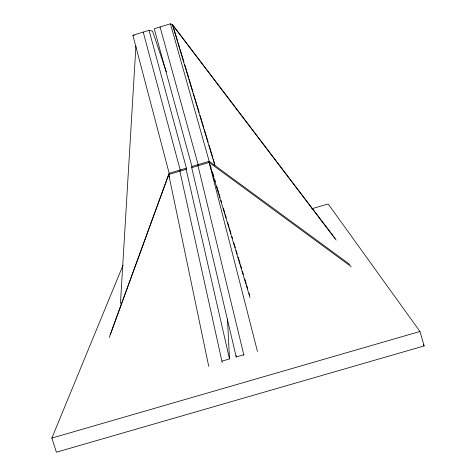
<?xml version="1.0" encoding="UTF-8"?>
<svg xmlns="http://www.w3.org/2000/svg" width="476" height="476" viewBox="0 0 476 476"><rect width="100%" height="100%" fill="white"/><g stroke="black" fill="none" stroke-linecap="round" stroke-linejoin="round"><path stroke-width="0.71" d="M257.457 351.449L209.148 162.429L209.19 161.299L170.432 23.8L154.23 28.744L191.923 166.463L191.715 167.641L236.227 356.97L243.807 354.763M120.446 303.569L135.916 46.089M221.911 361.129L229.486 358.928L186.14 169.307L186.402 168.111L149.053 30.327L132.881 35.26L169.17 173.27L109.236 337.514M110.236 334.711L169.17 173.27L186.402 168.111M311.798 208.785L328.154 203.942L419.963 331.474L424.146 345.933L56.4 452.2L51.854 438.081L123.022 265.245M191.923 166.463L209.19 161.299L349.896 264.525M208.738 366.383L168.736 174.513L186.14 169.307M191.715 167.641L209.148 162.429L351.24 266.667M51.854 438.081L419.963 331.474M132.881 35.26L134.321 35.432M149.053 30.327L152.51 31.107L166.374 71.852M170.432 23.8L172.746 24.93L335.122 238.458M336.169 240.118L172.395 24.758L214.92 165.606M423.295 344.713L424.146 345.933M173.437 27.049L172.746 24.93L177.691 41.299M168.736 174.513L169.605 177.352M209.19 161.299L209.618 162.715M210.475 165.547L211.118 167.677M212.403 171.931L213.908 176.888M214.765 179.726L215.408 181.85M216.693 186.104L218.621 192.482M219.049 193.899L220.12 197.445M220.977 200.283L221.62 202.407M223.333 208.077L224.833 213.04M225.261 214.456L226.332 218.002M227.617 222.256L229.117 227.213M229.545 228.635L231.044 233.597M231.901 236.429L232.544 238.553M233.835 242.808L235.334 247.77M236.191 250.608L237.262 254.148M238.119 256.986L240.047 263.365M240.475 264.781L241.546 268.327M242.403 271.159L243.474 274.706M244.759 278.96L246.259 283.922M246.687 285.338L247.758 288.878M249.043 293.133L249.686 295.263M209.148 162.429L250.037 297.678M178.119 42.721L179.625 47.701M180.053 49.129L183.92 61.934M184.777 64.784L188.645 77.588M189.073 79.01L192.941 91.82M193.375 93.242L199.17 112.455M200.033 115.299L203.901 128.109M204.329 129.531L208.196 142.342M209.053 145.186L212.921 157.996M213.349 159.418L214.855 164.399M160.061 26.965L198.135 164.601L197.986 165.767L243.956 355.376M143.228 32.106L180.196 169.968L179.874 171.181L222.209 362.468M236.12 355.489L236.227 356.97M227.48 318.956L229.486 358.928"/></g></svg>
